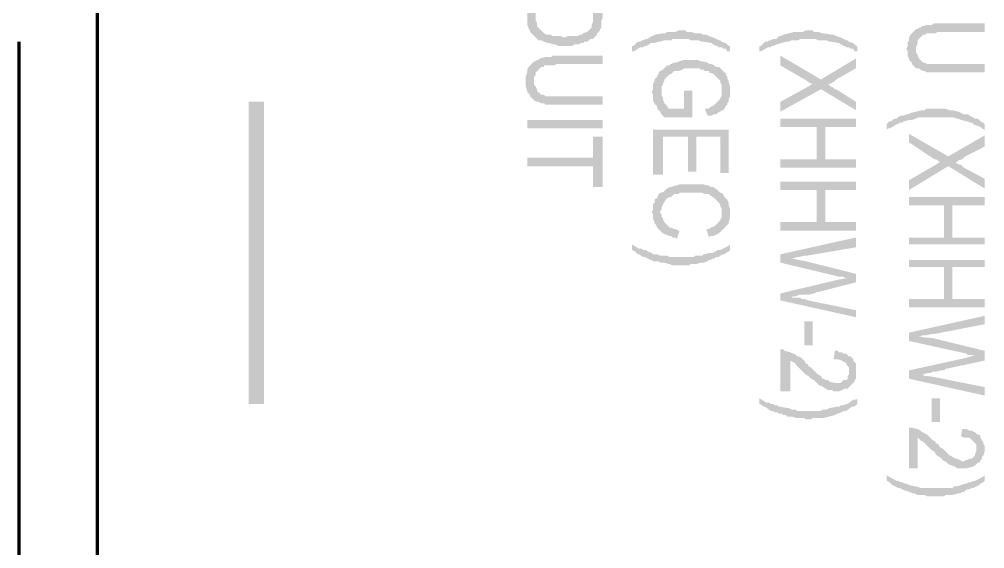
# Model space of a CAD drawing. Header units: inches. Extents: x -186 to 186, y -282 to 282.
# Drawn here: x 46.74 to 72.3, y -158.94 to -144.93 of the extents above; entities that cross this region are included whole.
import ezdxf

# ---------------------------------------------------------------- set-up
doc = ezdxf.new("R2010")
doc.units = ezdxf.units.IN
doc.header["$MEASUREMENT"] = 0
doc.layers.add('H', color=7, linetype='CONTINUOUS', lineweight=100)
doc.layers.add('P', color=250, linetype='CONTINUOUS', lineweight=100)

msp = doc.modelspace()

# ---------------------------------------------------------------- hatches: boundary and pattern name
at = {"layer": 'H', "linetype": 'Continuous'}
for points in [[(62.185, -144.815), (62.185, -144.259), (60.185, -144.259), (60.185, -144.963), (60.185, -145.037), (60.185, -145.074), (60.222, -145.148), (60.222, -145.185), (60.259, -145.222), (60.259, -145.259), (60.296, -145.296), (60.333, -145.333), (60.37, -145.37), (60.407, -145.407), (60.407, -144.481), (61.926, -144.481), (61.926, -144.815), (61.963, -145.407), (62, -145.37), (62.037, -145.333), (62.037, -145.296), (62.111, -145.222), (62.111, -145.185), (62.148, -145.148), (62.148, -145.111), (62.148, -145.074), (62.148, -145), (62.148, -144.963), (62.185, -144.889)], [(61.963, -145.407), (61.926, -144.815), (61.926, -144.889), (61.926, -144.963), (61.926, -145), (61.889, -145.074), (61.889, -145.111), (61.889, -145.148), (61.852, -145.185), (61.815, -145.222), (61.778, -145.259), (61.667, -145.296), (61.63, -145.333), (61.593, -145.333), (61.519, -145.37), (61.481, -145.37), (61.444, -145.37), (61.37, -145.37), (61.259, -145.37), (61.185, -145.407), (61.148, -145.407), (61.074, -145.37), (61, -145.37), (60.963, -145.37), (60.889, -145.37), (60.852, -145.37), (60.815, -145.333), (60.704, -145.333), (60.63, -145.296), (60.593, -145.259), (60.556, -145.222), (60.519, -145.185), (60.481, -145.148), (60.444, -145.111), (60.444, -145.074), (60.444, -145), (60.407, -144.963), (60.407, -144.481), (60.407, -145.407), (60.444, -145.444), (60.481, -145.481), (60.556, -145.481), (60.63, -145.519), (60.741, -145.556), (60.778, -145.556), (60.889, -145.593), (60.926, -145.593), (61, -145.63), (61.37, -145.63), (61.444, -145.593), (61.481, -145.593), (61.556, -145.593), (61.593, -145.556), (61.63, -145.556), (61.667, -145.556), (61.704, -145.519), (61.778, -145.519), (61.815, -145.481), (61.852, -145.444), (61.926, -145.444)], [(72.296, -145.259), (72.296, -145.037), (70.963, -145.037), (70.889, -145.074), (70.852, -145.074), (70.778, -145.074), (70.63, -145.111), (70.593, -145.148), (70.556, -145.148), (70.519, -145.185), (70.481, -145.185), (70.481, -145.667), (70.519, -145.556), (70.519, -145.481), (70.556, -145.444), (70.593, -145.407), (70.63, -145.37), (70.667, -145.333), (70.741, -145.333), (70.741, -145.296), (70.778, -145.296), (70.815, -145.296), (70.852, -145.296), (71, -145.296), (71.037, -145.259), (71.111, -145.259)], [(65.556, -145.778), (65.556, -145.63), (65.519, -145.63), (65.444, -145.556), (65.333, -145.519), (65.296, -145.481), (65.259, -145.481), (65.185, -145.444), (65.111, -145.407), (65, -145.37), (64.926, -145.333), (64.889, -145.333), (64.852, -145.333), (64.778, -145.296), (64.667, -145.296), (64.63, -145.296), (64.519, -145.259), (64.407, -145.259), (64.37, -145.222), (64.185, -145.222), (64.111, -145.259), (64, -145.259), (63.963, -145.259), (63.889, -145.259), (63.852, -145.296), (63.778, -145.296), (63.556, -145.333), (63.519, -145.37), (63.481, -145.37), (63.37, -145.444), (63.333, -145.444), (63.259, -145.481), (63.222, -145.481), (63.185, -145.519), (63.111, -145.519), (63.074, -145.556), (63.037, -145.593), (63, -145.63), (62.963, -145.63), (62.963, -145.778), (63, -145.778), (63.185, -145.667), (63.259, -145.667), (63.296, -145.63), (63.333, -145.63), (63.407, -145.593), (63.444, -145.556), (63.519, -145.556), (63.667, -145.519), (63.704, -145.519), (63.815, -145.481), (63.889, -145.481), (63.926, -145.481), (64, -145.481), (64.037, -145.444), (64.444, -145.444), (64.519, -145.481), (64.556, -145.481), (64.63, -145.481), (64.704, -145.481), (64.815, -145.519), (64.852, -145.519), (65.074, -145.556), (65.111, -145.593), (65.185, -145.63), (65.222, -145.63), (65.259, -145.667), (65.333, -145.667), (65.37, -145.704), (65.444, -145.704), (65.481, -145.778)], [(68.926, -145.778), (68.926, -145.63), (68.889, -145.63), (68.815, -145.556), (68.704, -145.519), (68.667, -145.481), (68.63, -145.481), (68.556, -145.444), (68.481, -145.407), (68.37, -145.37), (68.296, -145.333), (68.259, -145.333), (68.222, -145.333), (68.037, -145.296), (68, -145.296), (67.889, -145.259), (67.778, -145.259), (67.741, -145.222), (67.556, -145.222), (67.481, -145.259), (67.37, -145.259), (67.333, -145.259), (67.259, -145.259), (66.963, -145.333), (66.889, -145.37), (66.852, -145.37), (66.778, -145.444), (66.704, -145.444), (66.63, -145.481), (66.593, -145.481), (66.556, -145.519), (66.481, -145.519), (66.444, -145.556), (66.407, -145.593), (66.37, -145.63), (66.333, -145.63), (66.333, -145.778), (66.37, -145.778), (66.556, -145.667), (66.63, -145.667), (66.667, -145.63), (66.704, -145.63), (66.778, -145.593), (67.037, -145.519), (67.111, -145.519), (67.185, -145.481), (67.259, -145.481), (67.296, -145.481), (67.37, -145.481), (67.407, -145.444), (67.815, -145.444), (67.889, -145.481), (67.963, -145.481), (68, -145.481), (68.074, -145.481), (68.111, -145.481), (68.185, -145.519), (68.222, -145.519), (68.444, -145.556), (68.481, -145.593), (68.519, -145.593), (68.556, -145.63), (68.593, -145.63), (68.63, -145.667), (68.704, -145.667), (68.741, -145.704), (68.815, -145.704), (68.852, -145.778)], [(72.296, -146.333), (72.296, -146.111), (70.926, -146.111), (70.889, -146.111), (70.815, -146.111), (70.778, -146.111), (70.704, -146.074), (70.667, -146.074), (70.63, -146.037), (70.593, -146), (70.556, -145.963), (70.519, -145.889), (70.519, -145.852), (70.481, -145.815), (70.481, -145.741), (70.481, -145.667), (70.481, -145.185), (70.444, -145.222), (70.407, -145.259), (70.37, -145.296), (70.333, -145.333), (70.296, -145.407), (70.296, -145.481), (70.259, -145.519), (70.259, -145.556), (70.259, -145.63), (70.222, -145.704), (70.259, -145.778), (70.259, -145.852), (70.259, -145.889), (70.296, -145.963), (70.296, -146), (70.333, -146.037), (70.37, -146.074), (70.37, -146.111), (70.407, -146.148), (70.444, -146.185), (70.481, -146.222), (70.556, -146.222), (70.593, -146.259), (70.667, -146.296), (70.704, -146.296), (70.778, -146.333), (70.815, -146.333), (70.889, -146.333), (71, -146.333), (71.037, -146.333), (71.111, -146.333)], [(62.185, -146.111), (62.185, -145.889), (60.852, -145.889), (60.815, -145.926), (60.741, -145.926), (60.667, -145.926), (60.519, -145.963), (60.481, -146), (60.444, -146), (60.407, -146.037), (60.37, -146.037), (60.37, -146.519), (60.37, -146.444), (60.407, -146.407), (60.407, -146.333), (60.444, -146.296), (60.481, -146.259), (60.519, -146.222), (60.556, -146.185), (60.63, -146.185), (60.63, -146.148), (60.667, -146.148), (60.704, -146.148), (60.778, -146.148), (60.889, -146.148), (60.963, -146.111), (61, -146.111)], [(67.963, -146.519), (66.889, -145.889), (66.889, -146.148), (67.593, -146.556), (67.63, -146.593), (67.704, -146.63), (67.741, -146.63)], [(62.185, -147.185), (62.185, -146.963), (60.815, -146.963), (60.778, -146.963), (60.704, -146.963), (60.667, -146.963), (60.63, -146.926), (60.556, -146.926), (60.519, -146.889), (60.481, -146.852), (60.444, -146.815), (60.444, -146.778), (60.407, -146.704), (60.37, -146.667), (60.37, -146.593), (60.37, -146.519), (60.37, -146.037), (60.333, -146.074), (60.296, -146.111), (60.259, -146.148), (60.222, -146.185), (60.185, -146.259), (60.185, -146.333), (60.148, -146.444), (60.148, -146.481), (60.148, -146.556), (60.148, -146.63), (60.148, -146.704), (60.185, -146.815), (60.185, -146.852), (60.222, -146.889), (60.259, -146.926), (60.259, -146.963), (60.296, -147), (60.333, -147.037), (60.37, -147.074), (60.444, -147.111), (60.481, -147.111), (60.556, -147.148), (60.63, -147.148), (60.667, -147.185), (60.704, -147.185), (60.778, -147.185), (60.889, -147.185), (60.963, -147.185), (61, -147.185)], [(65.556, -146.815), (65.556, -146.704), (65.519, -146.593), (65.519, -146.556), (65.481, -146.481), (65.481, -146.444), (65.444, -146.407), (65.444, -146.37), (65.407, -146.333), (65.37, -146.296), (65.333, -146.259), (65.296, -146.222), (65.259, -146.185), (65.185, -146.185), (65.074, -146.111), (65, -146.111), (64.963, -146.074), (64.815, -146.037), (64.778, -146.037), (64.704, -146), (64.593, -146), (64.519, -146), (64.444, -146), (64.333, -146), (64.111, -146.074), (64.074, -146.074), (64, -146.111), (63.963, -146.111), (63.963, -146.148), (63.889, -146.148), (63.852, -146.185), (63.815, -146.222), (63.778, -146.259), (63.704, -146.296), (63.667, -146.333), (63.667, -146.37), (63.63, -146.407), (63.63, -146.444), (63.593, -146.481), (63.556, -146.519), (63.556, -146.556), (63.519, -146.63), (63.519, -146.704), (63.519, -146.778), (63.481, -146.852), (63.519, -146.926), (63.519, -146.963), (63.519, -147.074), (63.556, -147.148), (63.556, -147.185), (63.593, -147.185), (63.63, -147.259), (63.63, -147.296), (63.667, -147.333), (63.704, -147.37), (63.741, -147.444), (63.741, -146.815), (63.741, -146.778), (63.741, -146.704), (63.778, -146.667), (63.778, -146.63), (63.815, -146.556), (63.815, -146.519), (63.852, -146.481), (63.889, -146.444), (63.926, -146.407), (63.963, -146.37), (64, -146.37), (64.037, -146.333), (64.074, -146.296), (64.148, -146.296), (64.185, -146.296), (64.296, -146.259), (64.333, -146.222), (64.407, -146.222), (64.481, -146.222), (64.63, -146.222), (64.667, -146.222), (64.741, -146.222), (64.778, -146.259), (64.852, -146.259), (64.889, -146.296), (64.926, -146.296), (65, -146.296), (65, -146.333), (65.111, -146.37), (65.148, -146.407), (65.222, -146.481), (65.259, -146.519), (65.296, -146.556), (65.296, -146.593), (65.333, -146.667), (65.333, -146.704), (65.333, -146.815), (65.37, -147.333), (65.407, -147.296), (65.444, -147.222), (65.481, -147.185), (65.481, -147.148), (65.519, -147.111), (65.519, -147.037), (65.556, -146.963), (65.556, -146.889)], [(68.889, -146.222), (68.889, -145.963), (67.963, -146.519), (67.741, -146.63), (67.63, -146.704), (66.889, -147.111), (66.889, -147.37), (67.963, -146.778), (68.148, -146.667), (68.185, -146.63), (68.222, -146.63), (68.333, -146.556), (68.37, -146.519)], [(68.889, -147.333), (68.889, -147.111), (68.37, -146.778), (68.333, -146.778), (68.296, -146.741), (68.222, -146.704), (68.185, -146.667), (68.148, -146.667), (67.963, -146.778)], [(64.556, -147.519), (64.556, -146.815), (64.333, -146.815), (64.333, -147.296), (63.963, -147.296), (63.926, -147.296), (63.889, -147.222), (63.852, -147.185), (63.815, -147.148), (63.778, -147.037), (63.778, -147), (63.741, -146.926), (63.741, -146.889), (63.741, -146.815), (63.741, -147.444), (63.778, -147.481), (63.815, -147.519)], [(65.37, -147.333), (65.333, -146.815), (65.333, -146.889), (65.333, -146.963), (65.296, -147), (65.296, -147.037), (65.222, -147.111), (65.185, -147.148), (65.148, -147.185), (65.111, -147.222), (65.074, -147.222), (65.037, -147.259), (64.963, -147.296), (64.889, -147.296), (64.963, -147.481), (65, -147.481), (65.074, -147.481), (65.111, -147.444), (65.185, -147.444), (65.222, -147.407), (65.296, -147.37), (65.333, -147.333)], [(52.815, -155.111), (53.222, -155.111), (52.815, -147.111)], [(53.222, -155.111), (52.815, -147.111), (53.222, -147.111)], [(72.296, -147.852), (72.296, -147.704), (72.259, -147.667), (72.185, -147.63), (72.111, -147.556), (72.037, -147.556), (72, -147.519), (71.963, -147.519), (71.852, -147.444), (71.778, -147.444), (71.741, -147.444), (71.667, -147.407), (71.63, -147.37), (71.593, -147.37), (71.444, -147.333), (71.37, -147.333), (71.259, -147.296), (71.148, -147.296), (71.111, -147.296), (70.926, -147.296), (70.852, -147.296), (70.741, -147.296), (70.704, -147.333), (70.63, -147.333), (70.333, -147.407), (70.259, -147.444), (70.222, -147.444), (70.148, -147.481), (70.074, -147.481), (70, -147.519), (69.963, -147.556), (69.926, -147.556), (69.852, -147.593), (69.815, -147.63), (69.778, -147.63), (69.741, -147.667), (69.704, -147.704), (69.704, -147.852), (69.741, -147.815), (69.778, -147.815), (69.852, -147.778), (69.963, -147.704), (70, -147.704), (70.037, -147.667), (70.111, -147.667), (70.148, -147.63), (70.296, -147.593), (70.37, -147.593), (70.556, -147.519), (70.63, -147.519), (70.667, -147.519), (70.741, -147.519), (70.778, -147.519), (71.185, -147.519), (71.259, -147.519), (71.333, -147.519), (71.37, -147.519), (71.444, -147.519), (71.815, -147.63), (71.852, -147.63), (71.926, -147.667), (71.963, -147.667), (72, -147.704), (72.074, -147.741), (72.111, -147.741), (72.185, -147.778), (72.222, -147.815)], [(60.185, -147.815), (62.185, -147.815), (62.185, -147.593), (60.185, -147.593)], [(68.889, -147.778), (68.889, -147.556), (66.889, -147.556), (66.889, -147.778), (67.852, -147.778), (67.852, -148.63), (68.074, -147.778)], [(65.519, -149), (65.519, -147.852), (63.519, -147.852), (63.519, -149.037), (63.778, -149.037), (63.778, -148.037), (64.444, -148.037), (64.444, -148.963), (64.667, -148.963), (64.667, -148.037), (65.296, -148.037), (65.296, -149)], [(68.889, -148.852), (68.889, -148.63), (68.074, -148.63), (68.074, -147.778), (67.852, -148.63), (66.889, -148.63), (66.889, -148.852)], [(71.333, -148.556), (70.296, -147.963), (70.296, -148.185), (70.963, -148.63), (71, -148.63), (71.111, -148.704)], [(62.185, -149.37), (62.185, -148.037), (61.926, -148.037), (61.926, -148.593), (60.185, -148.593), (60.185, -148.815), (61.926, -148.815), (61.926, -149.37)], [(72.296, -148.296), (72.296, -148), (71.333, -148.556), (71.111, -148.704), (71, -148.778), (70.296, -149.185), (70.296, -149.444), (71.333, -148.815), (71.519, -148.704), (71.556, -148.704), (71.593, -148.667), (71.704, -148.63), (71.778, -148.556)], [(72.296, -149.407), (72.296, -149.148), (71.741, -148.852), (71.704, -148.815), (71.667, -148.778), (71.63, -148.778), (71.556, -148.741), (71.519, -148.704), (71.333, -148.815)], [(68.889, -149.444), (68.889, -149.222), (66.889, -149.222), (66.889, -149.444), (67.852, -149.444), (67.852, -150.296), (68.074, -149.444)], [(65.333, -149.519), (65.296, -149.519), (65.259, -149.481), (65.222, -149.444), (65.111, -149.37), (65.037, -149.37), (65, -149.333), (64.852, -149.296), (64.778, -149.296), (64.741, -149.296), (64.667, -149.296), (64.444, -149.296), (64.37, -149.296), (64.333, -149.296), (64.259, -149.296), (64.222, -149.296), (64.111, -149.333), (64.074, -149.333), (64, -149.37), (63.963, -149.37), (63.889, -149.407), (63.852, -149.444), (63.815, -149.481), (63.741, -149.519), (63.704, -149.519), (63.667, -149.556), (63.63, -149.63), (63.63, -149.667), (63.593, -149.667), (63.556, -149.704), (63.556, -149.778), (63.519, -149.815), (63.519, -149.852), (63.519, -149.926), (63.519, -149.963), (63.481, -150.037), (63.519, -150.074), (63.519, -150.148), (63.519, -150.185), (63.519, -150.222), (63.556, -150.296), (63.556, -150.333), (63.593, -150.37), (63.63, -150.444), (63.667, -150.481), (63.704, -150.519), (63.704, -150.037), (63.704, -150), (63.741, -149.963), (63.741, -149.889), (63.778, -149.852), (63.778, -149.815), (63.815, -149.778), (63.852, -149.704), (63.889, -149.667), (63.963, -149.63), (64, -149.63), (64.037, -149.593), (64.074, -149.556), (64.111, -149.556), (64.185, -149.556), (64.222, -149.519), (64.296, -149.519), (64.333, -149.519), (64.407, -149.519), (64.667, -149.519), (64.741, -149.519), (64.815, -149.519), (64.889, -149.556), (64.963, -149.556), (65, -149.556), (65.037, -149.593), (65.148, -149.667), (65.222, -149.741), (65.259, -149.778), (65.296, -149.852), (65.296, -149.889), (65.333, -149.926), (65.333, -150), (65.333, -150.037)], [(68.889, -150.519), (68.889, -150.296), (68.074, -150.296), (68.074, -149.444), (67.852, -150.296), (66.889, -150.296), (66.889, -150.519)], [(65.556, -150.037), (65.556, -149.963), (65.519, -149.852), (65.519, -149.815), (65.519, -149.778), (65.481, -149.704), (65.444, -149.667), (65.407, -149.63), (65.37, -149.556), (65.333, -149.519), (65.333, -150.037), (65.333, -150.148), (65.333, -150.185), (65.296, -150.222), (65.296, -150.259), (65.259, -150.296), (65.222, -150.333), (65.185, -150.37), (65.148, -150.407), (65.037, -150.444), (65, -150.481), (64.926, -150.481), (65, -150.704), (65.037, -150.667), (65.111, -150.667), (65.259, -150.593), (65.296, -150.556), (65.333, -150.519), (65.37, -150.481), (65.407, -150.481), (65.407, -150.444), (65.444, -150.407), (65.481, -150.37), (65.519, -150.333), (65.519, -150.296), (65.556, -150.185), (65.556, -150.111)], [(72.296, -149.852), (72.296, -149.63), (70.296, -149.63), (70.296, -149.852), (71.222, -149.852), (71.222, -150.704), (71.444, -149.852)], [(72.296, -150.889), (72.296, -150.704), (71.444, -150.704), (71.444, -149.852), (71.222, -150.704), (70.296, -150.704), (70.296, -150.889)], [(64.222, -150.519), (64.185, -150.519), (64.111, -150.481), (64.074, -150.481), (64, -150.444), (63.963, -150.444), (63.926, -150.407), (63.889, -150.37), (63.852, -150.333), (63.815, -150.296), (63.778, -150.222), (63.778, -150.185), (63.741, -150.148), (63.741, -150.111), (63.704, -150.037), (63.704, -150.519), (63.741, -150.556), (63.778, -150.593), (63.852, -150.63), (63.889, -150.63), (63.926, -150.667), (64, -150.667), (64.037, -150.704), (64.111, -150.704), (64.148, -150.741)], [(68.889, -150.963), (68.889, -150.704), (66.889, -151.148), (67.185, -151.259), (67.222, -151.259), (67.333, -151.222), (67.37, -151.222), (67.519, -151.185), (67.593, -151.185)], [(65.556, -151.037), (65.556, -150.889), (65.519, -150.926), (65.444, -150.963), (65.296, -151.037), (65.222, -151.037), (65.185, -151.074), (65.148, -151.074), (65.111, -151.111), (65.074, -151.111), (65.037, -151.111), (65, -151.111), (64.889, -151.148), (64.852, -151.148), (64.815, -151.185), (64.741, -151.185), (64.667, -151.185), (64.63, -151.185), (64.593, -151.222), (64.519, -151.222), (64.481, -151.222), (64.074, -151.222), (64, -151.222), (63.963, -151.222), (63.889, -151.185), (63.852, -151.185), (63.741, -151.185), (63.704, -151.185), (63.63, -151.148), (63.593, -151.148), (63.519, -151.148), (63.481, -151.111), (63.37, -151.074), (63.333, -151.037), (63.259, -151.037), (63.222, -151), (63.148, -151), (62.963, -150.889), (62.963, -151.037), (63.037, -151.074), (63.074, -151.111), (63.111, -151.148), (63.148, -151.148), (63.259, -151.222), (63.296, -151.222), (63.37, -151.259), (63.444, -151.296), (63.481, -151.296), (63.519, -151.333), (63.556, -151.333), (63.667, -151.333), (63.704, -151.37), (63.778, -151.37), (63.815, -151.37), (63.926, -151.407), (63.963, -151.407), (64.037, -151.444), (64.148, -151.444), (64.185, -151.444), (64.333, -151.444), (64.37, -151.444), (64.481, -151.444), (64.519, -151.407), (64.556, -151.407), (64.63, -151.407), (64.667, -151.407), (64.778, -151.37), (64.852, -151.37), (64.963, -151.333), (65, -151.296), (65.037, -151.296), (65.111, -151.259), (65.148, -151.259), (65.185, -151.222), (65.259, -151.222), (65.296, -151.185), (65.37, -151.148), (65.407, -151.148), (65.444, -151.111), (65.519, -151.074)], [(68.889, -151.889), (68.889, -151.667), (67.556, -151.333), (67.185, -151.259), (66.889, -151.148), (66.889, -151.37), (68.444, -151.741), (68.481, -151.741), (68.556, -151.741), (68.593, -151.778), (68.667, -151.778)], [(72.296, -151.481), (72.296, -151.296), (70.296, -151.296), (70.296, -151.481), (71.222, -151.481), (71.222, -152.333), (71.444, -151.481)], [(72.296, -152.556), (72.296, -152.333), (71.444, -152.333), (71.444, -151.481), (71.222, -152.333), (70.296, -152.333), (70.296, -152.556)], [(68.889, -151.889), (68.667, -151.778), (68.444, -151.815), (66.889, -152.185), (67.185, -152.296), (67.222, -152.259), (67.296, -152.259), (67.37, -152.222), (67.444, -152.222), (67.481, -152.222), (67.556, -152.222), (67.63, -152.222), (67.778, -152.185), (67.852, -152.148), (67.889, -152.148)], [(68.889, -152.815), (68.889, -152.63), (67.63, -152.37), (67.519, -152.333), (67.444, -152.333), (67.407, -152.296), (67.333, -152.296), (67.222, -152.296), (67.185, -152.296), (66.889, -152.185), (66.889, -152.37)], [(72.296, -153), (72.296, -152.778), (70.296, -153.222), (70.556, -153.333), (70.593, -153.333), (70.63, -153.296), (70.704, -153.296), (70.741, -153.296), (70.889, -153.259), (70.963, -153.259)], [(67.519, -153.556), (67.741, -153.556), (67.741, -152.926), (67.519, -152.926)], [(72.296, -153.963), (72.296, -153.704), (70.926, -153.37), (70.556, -153.333), (70.296, -153.222), (70.296, -153.444), (71.815, -153.778), (71.852, -153.815), (71.926, -153.815), (71.963, -153.815), (72.037, -153.815)], [(68.741, -154.63), (68.704, -154.222), (68.704, -154.296), (68.704, -154.333), (68.667, -154.37), (68.667, -154.444), (68.63, -154.481), (68.556, -154.481), (68.519, -154.519), (68.481, -154.556), (68.444, -154.556), (68.37, -154.556), (68.333, -154.556), (68.185, -154.519), (68.148, -154.481), (68.074, -154.481), (68.037, -154.444), (68, -154.444), (67.963, -154.37), (67.889, -154.333), (67.852, -154.296), (67.815, -154.259), (67.741, -154.185), (67.704, -154.148), (67.63, -154.111), (67.63, -154.074), (67.556, -154.037), (67.519, -153.963), (67.481, -153.926), (67.444, -153.889), (67.37, -153.852), (67.333, -153.852), (67.296, -153.815), (67.259, -153.778), (67.222, -153.778), (67.148, -153.741), (67, -153.704), (66.963, -153.667), (66.889, -153.667), (66.889, -154.778), (67.148, -154.778), (67.148, -153.963), (67.222, -154), (67.296, -154.037), (67.296, -154.074), (67.333, -154.111), (67.37, -154.148), (67.519, -154.296), (67.556, -154.333), (67.63, -154.37), (67.667, -154.407), (67.704, -154.444), (67.778, -154.481), (67.815, -154.519), (67.852, -154.556), (67.889, -154.593), (67.926, -154.63), (67.963, -154.63), (68.148, -154.741), (68.185, -154.741), (68.259, -154.741), (68.296, -154.778), (68.444, -154.778), (68.593, -154.704), (68.667, -154.704), (68.704, -154.667)], [(68.889, -154.259), (68.889, -154.148), (68.889, -154.111), (68.889, -154.037), (68.852, -154), (68.815, -153.963), (68.815, -153.926), (68.778, -153.889), (68.741, -153.852), (68.704, -153.852), (68.667, -153.815), (68.63, -153.778), (68.556, -153.778), (68.519, -153.741), (68.444, -153.741), (68.407, -153.704), (68.333, -153.704), (68.296, -153.926), (68.37, -153.926), (68.407, -153.926), (68.519, -153.963), (68.556, -154), (68.593, -154), (68.63, -154.037), (68.667, -154.111), (68.704, -154.148), (68.704, -154.185), (68.704, -154.222), (68.741, -154.63), (68.778, -154.593), (68.815, -154.556), (68.852, -154.519), (68.852, -154.481), (68.889, -154.444), (68.889, -154.37), (68.889, -154.333)], [(72.296, -153.963), (72.037, -153.815), (71.815, -153.889), (70.296, -154.222), (70.556, -154.333), (70.593, -154.333), (70.667, -154.333), (70.778, -154.296), (70.815, -154.296), (70.852, -154.296), (70.926, -154.259), (71, -154.259), (71.148, -154.222), (71.222, -154.222), (71.259, -154.185)], [(72.296, -154.889), (72.296, -154.667), (71, -154.407), (70.778, -154.37), (70.704, -154.37), (70.63, -154.333), (70.556, -154.333), (70.296, -154.222), (70.296, -154.444)], [(68.926, -155.111), (68.926, -154.963), (68.889, -155), (68.815, -155), (68.667, -155.111), (68.63, -155.111), (68.556, -155.148), (68.519, -155.148), (68.481, -155.148), (68.444, -155.185), (68.37, -155.185), (68.185, -155.222), (68.111, -155.259), (68.037, -155.259), (68, -155.259), (67.963, -155.296), (67.889, -155.296), (67.852, -155.296), (67.444, -155.296), (67.37, -155.296), (67.333, -155.296), (67.296, -155.259), (67.222, -155.259), (67.185, -155.259), (67.111, -155.222), (67.074, -155.222), (66.889, -155.185), (66.852, -155.185), (66.815, -155.148), (66.741, -155.148), (66.704, -155.111), (66.63, -155.111), (66.593, -155.074), (66.519, -155.074), (66.333, -154.963), (66.333, -155.111), (66.407, -155.148), (66.444, -155.185), (66.481, -155.185), (66.63, -155.296), (66.667, -155.296), (66.741, -155.333), (66.815, -155.333), (66.852, -155.37), (66.889, -155.37), (66.926, -155.37), (66.963, -155.407), (67.037, -155.407), (67.074, -155.444), (67.148, -155.444), (67.185, -155.444), (67.296, -155.481), (67.333, -155.481), (67.407, -155.481), (67.519, -155.481), (67.556, -155.519), (67.704, -155.519), (67.741, -155.481), (67.852, -155.481), (67.889, -155.481), (67.963, -155.481), (68, -155.481), (68.037, -155.481), (68.333, -155.407), (68.37, -155.37), (68.407, -155.37), (68.481, -155.333), (68.519, -155.333), (68.556, -155.296), (68.63, -155.296), (68.778, -155.185), (68.815, -155.185), (68.889, -155.148)], [(70.889, -155.593), (71.111, -155.593), (71.111, -154.963), (70.889, -154.963)], [(72.111, -156.667), (72.074, -156.296), (72.074, -156.333), (72.074, -156.37), (72.037, -156.444), (72.037, -156.481), (72, -156.519), (71.963, -156.556), (71.889, -156.556), (71.852, -156.593), (71.815, -156.593), (71.741, -156.63), (71.704, -156.63), (71.556, -156.556), (71.519, -156.556), (71.444, -156.519), (71.407, -156.481), (71.37, -156.481), (71.333, -156.444), (71.296, -156.407), (71.259, -156.37), (71.222, -156.333), (71.185, -156.296), (71.111, -156.259), (71.074, -156.185), (71, -156.148), (71, -156.111), (70.926, -156.074), (70.889, -156.037), (70.852, -156), (70.815, -155.963), (70.778, -155.926), (70.704, -155.889), (70.63, -155.852), (70.593, -155.815), (70.519, -155.778), (70.37, -155.741), (70.333, -155.741), (70.296, -155.741), (70.296, -156.815), (70.519, -156.815), (70.519, -156), (70.556, -156.037), (70.593, -156.074), (70.667, -156.111), (70.741, -156.185), (70.778, -156.222), (70.852, -156.296), (70.889, -156.333), (70.963, -156.37), (71, -156.444), (71.037, -156.481), (71.111, -156.519), (71.185, -156.593), (71.222, -156.63), (71.259, -156.63), (71.296, -156.667), (71.333, -156.704), (71.519, -156.778), (71.556, -156.815), (71.63, -156.815), (71.667, -156.815), (71.815, -156.815), (71.963, -156.778), (72.037, -156.741), (72.074, -156.704)], [(72.296, -156.296), (72.296, -156.222), (72.259, -156.148), (72.259, -156.111), (72.222, -156.074), (72.185, -156), (72.185, -155.963), (72.148, -155.926), (72.111, -155.926), (72.074, -155.889), (72.037, -155.852), (72, -155.852), (71.963, -155.815), (71.889, -155.815), (71.815, -155.778), (71.778, -155.778), (71.704, -155.778), (71.667, -155.963), (71.741, -156), (71.778, -156), (71.852, -156), (71.889, -156), (71.963, -156.074), (72, -156.111), (72.037, -156.148), (72.074, -156.185), (72.074, -156.222), (72.074, -156.296), (72.111, -156.667), (72.148, -156.667), (72.222, -156.556), (72.222, -156.519), (72.259, -156.481), (72.296, -156.37)], [(72.296, -157.148), (72.296, -157), (72.259, -157.037), (72.185, -157.074), (72.111, -157.111), (72.037, -157.148), (72, -157.148), (71.926, -157.185), (71.889, -157.185), (71.815, -157.222), (71.778, -157.222), (71.556, -157.296), (71.481, -157.296), (71.444, -157.333), (71.37, -157.333), (71.333, -157.333), (71.296, -157.333), (71.222, -157.333), (70.815, -157.333), (70.778, -157.333), (70.704, -157.333), (70.667, -157.333), (70.593, -157.333), (70.481, -157.296), (70.444, -157.296), (70.296, -157.259), (70.222, -157.222), (70.185, -157.222), (70.111, -157.185), (70.074, -157.185), (70, -157.148), (69.963, -157.148), (69.889, -157.111), (69.704, -157), (69.704, -157.148), (69.778, -157.185), (69.815, -157.222), (69.852, -157.259), (70, -157.333), (70.037, -157.333), (70.111, -157.37), (70.185, -157.407), (70.222, -157.407), (70.296, -157.444), (70.407, -157.481), (70.444, -157.481), (70.519, -157.519), (70.556, -157.519), (70.667, -157.519), (70.704, -157.519), (70.778, -157.556), (70.889, -157.556), (70.963, -157.556), (71.074, -157.556), (71.111, -157.556), (71.222, -157.556), (71.259, -157.519), (71.333, -157.519), (71.37, -157.519), (71.444, -157.519), (71.593, -157.481), (71.63, -157.481), (71.704, -157.444), (71.741, -157.444), (71.778, -157.407), (71.852, -157.37), (71.889, -157.37), (71.963, -157.333), (72, -157.333), (72.148, -157.259), (72.185, -157.222), (72.259, -157.185)]]:
    msp.add_hatch(color=0, dxfattribs=at).paths.add_polyline_path(points)

# ---------------------------------------------------------------- linework, layer by layer
at = {"layer": 'P', "color": 0, "linetype": 'Continuous'}
for points in [[(48.815, -180.148), (48.815, -138.963)], [(46.741, -180.148), (46.741, -145.519)]]:
    msp.add_lwpolyline(points, dxfattribs=at)

doc.saveas('drawing.dxf')
